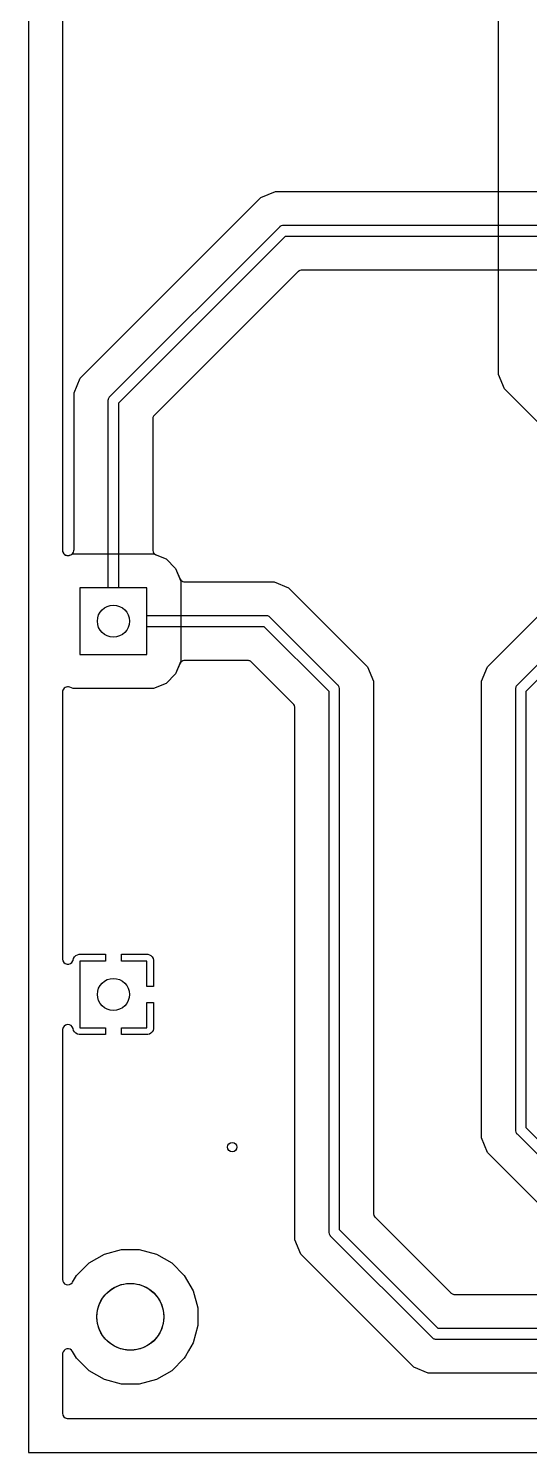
# Model space of a CAD drawing. Header units: millimetres. Extents: x 0 to 92.7, y 0 to 94.9.
# Drawn here: x 0 to 18.7, y 0 to 53.3 of the extents above; entities that cross this region are included whole.
import ezdxf

# ---------------------------------------------------------------- set-up
doc = ezdxf.new("R2010")
doc.units = ezdxf.units.MM

msp = doc.modelspace()

# ---------------------------------------------------------------- linework, layer by layer
at = {"layer": '16_copper'}
for points in [[(1.27, 88.771), (1.27, 33.772), (1.27, 33.767), (1.27, 33.762, 0.469056), (1.52, 33.575), (1.535, 33.579), (1.545, 33.582), (1.548, 33.584), (1.551, 33.585), (1.672, 33.635), (4.678, 33.635), (5.144, 33.442), (5.502, 33.084), (5.656, 32.713), (5.662, 32.7), (5.668, 32.687, 0.222881), (5.811, 32.59), (5.815, 32.59), (5.818, 32.589), (5.828, 32.589), (5.843, 32.587), (9.183, 32.587), (9.724, 32.363), (12.678, 29.409), (12.902, 28.868), (12.902, 8.949), (12.903, 8.939), (12.903, 8.929, 0.132342), (12.941, 8.83), (12.946, 8.824, 0.018024), (12.956, 8.812), (12.962, 8.805), (15.79, 5.977), (15.798, 5.97), (15.805, 5.963, 0.132344), (15.902, 5.92), (15.91, 5.919, 0.018059), (15.925, 5.918), (15.934, 5.917), (21.087, 5.917)], [(22.86, 4.647), (15.324, 4.647), (11.632, 8.339), (11.632, 28.575), (11.631, 28.586), (11.631, 28.596, 0.132639), (11.593, 28.695), (11.588, 28.701), (11.584, 28.706), (11.579, 28.711), (11.573, 28.718), (9.033, 31.258), (9.025, 31.265), (9.017, 31.272, 0.132636), (8.921, 31.315), (8.913, 31.316), (8.907, 31.317), (8.899, 31.317), (8.89, 31.317), (4.425, 31.317), (4.425, 32.365), (1.925, 32.365), (1.925, 29.865), (4.425, 29.865), (4.425, 30.913), (8.806, 30.913), (11.228, 28.491), (11.228, 8.255), (11.229, 8.244), (11.229, 8.234, 0.132639), (11.267, 8.135), (11.272, 8.129), (11.276, 8.124), (11.281, 8.119), (11.287, 8.112), (15.097, 4.302), (15.105, 4.295), (15.113, 4.288, 0.132636), (15.209, 4.245), (15.217, 4.244), (15.223, 4.243), (15.231, 4.243), (15.24, 4.243), (22.86, 4.243)], [(20.812, 31.258), (18.272, 28.718), (18.265, 28.71), (18.258, 28.702, 0.132636), (18.215, 28.606), (18.214, 28.598), (18.213, 28.592), (18.213, 28.584), (18.213, 28.575), (18.213, 12.065), (18.214, 12.054), (18.214, 12.044, 0.132639), (18.252, 11.945), (18.257, 11.939), (18.261, 11.934), (18.266, 11.929), (18.272, 11.922), (22.082, 8.112)], [(21.087, 2.973), (14.947, 2.973), (14.406, 3.197), (10.182, 7.421), (9.958, 7.962), (9.958, 27.881), (9.957, 27.891), (9.957, 27.901, 0.132342), (9.919, 28), (9.914, 28.006, 0.018024), (9.904, 28.018), (9.898, 28.025), (8.34, 29.583), (8.332, 29.59), (8.325, 29.597, 0.132344), (8.228, 29.64), (8.22, 29.641, 0.018059), (8.205, 29.642), (8.196, 29.643), (5.843, 29.643), (5.829, 29.641), (5.815, 29.641, 0.222878), (5.67, 29.546), (5.669, 29.543), (5.667, 29.54), (5.662, 29.531), (5.656, 29.517), (5.502, 29.146), (5.144, 28.788), (4.678, 28.595), (1.672, 28.595), (1.551, 28.645), (1.546, 28.647), (1.541, 28.649, 0.46906), (1.273, 28.49), (1.271, 28.475), (1.27, 28.464), (1.27, 28.461), (1.27, 28.458), (1.27, 18.475), (1.271, 18.466, 0.81015), (1.662, 18.401), (1.665, 18.409), (1.667, 18.415), (1.669, 18.423), (1.688, 18.493), (1.722, 18.551), (1.769, 18.598), (1.827, 18.632), (1.892, 18.649), (2.875, 18.649), (2.875, 18.395), (1.925, 18.395), (1.925, 15.895), (2.875, 15.895), (2.875, 15.641), (1.892, 15.641), (1.827, 15.658), (1.769, 15.692), (1.722, 15.739), (1.688, 15.797), (1.669, 15.867, 0.828798), (1.272, 15.837), (1.271, 15.829), (1.271, 15.823), (1.27, 15.815), (1.27, 6.479), (1.27, 6.479), (1.27, 6.478, 0.704924), (1.631, 6.351), (1.649, 6.377), (1.794, 6.627), (2.263, 7.097), (2.837, 7.428), (3.478, 7.6), (4.142, 7.6), (4.783, 7.428), (5.357, 7.097), (5.827, 6.627), (6.158, 6.053), (6.33, 5.412), (6.33, 4.748), (6.158, 4.107), (5.986, 3.809), (5.986, 3.809), (5.986, 3.809), (5.869, 3.606), (5.869, 3.606), (5.869, 3.606), (5.827, 3.533), (5.357, 3.063), (4.783, 2.732), (4.142, 2.56), (3.478, 2.56), (2.837, 2.732), (2.263, 3.063), (1.794, 3.533), (1.649, 3.783), (1.649, 3.783), (1.649, 3.783, 0.70493), (1.273, 3.713), (1.27, 3.681), (1.27, 1.473), (1.27, 1.472), (1.27, 1.472, 0.366019), (1.441, 1.273), (1.473, 1.27), (91.217, 1.27)]]:
    msp.add_lwpolyline(points, format="xyb", dxfattribs=at)
for points in [[(22.026, 35.581), (17.801, 39.806), (17.577, 40.347), (17.577, 53.633)], [(21.391, 7.007), (17.167, 11.231), (16.943, 11.772), (16.943, 28.868), (17.167, 29.409), (20.121, 32.363)], [(22.309, 8.457), (18.617, 12.149), (18.617, 28.491), (21.039, 30.913)]]:
    msp.add_lwpolyline(points, dxfattribs=at)
for points in [[(4.425, 17.445), (4.425, 18.395), (3.475, 18.395), (3.475, 18.649), (4.458, 18.649), (4.523, 18.632), (4.581, 18.598), (4.628, 18.551), (4.662, 18.493), (4.679, 18.428), (4.679, 17.445)], [(3.475, 15.641), (3.475, 15.895), (4.425, 15.895), (4.425, 16.845), (4.679, 16.845), (4.679, 15.862), (4.662, 15.797), (4.628, 15.739), (4.581, 15.692), (4.523, 15.658), (4.458, 15.641)]]:
    msp.add_lwpolyline(points, close=True, dxfattribs=at)
at = {"layer": '1_copper'}
for points in [[(1.27, 88.771), (1.27, 33.772), (1.27, 33.767), (1.27, 33.762, 0.209793), (1.343, 33.616), (1.347, 33.613), (1.351, 33.61, 0.149234), (1.475, 33.569), (1.48, 33.57), (1.485, 33.57, 0.041717), (1.52, 33.575), (1.535, 33.579), (1.545, 33.582), (1.548, 33.584), (1.551, 33.585), (1.577, 33.596, 0.26037), (1.7, 33.751), (1.7, 33.755), (1.701, 33.758), (1.701, 33.768), (1.703, 33.783), (1.703, 39.663), (1.927, 40.204), (8.691, 46.968), (9.232, 47.192), (32.237, 47.192)], [(34.29, 45.922), (9.525, 45.922), (9.514, 45.921), (9.504, 45.921, 0.132639), (9.405, 45.883), (9.399, 45.878), (9.394, 45.874), (9.389, 45.869), (9.382, 45.863), (3.032, 39.513), (3.025, 39.505), (3.018, 39.497, 0.132636), (2.975, 39.401), (2.974, 39.393), (2.973, 39.387), (2.973, 39.379), (2.973, 39.37), (2.973, 32.365), (1.925, 32.365), (1.925, 29.865), (4.425, 29.865), (4.425, 32.365), (3.377, 32.365), (3.377, 39.286), (9.609, 45.518), (34.29, 45.518)], [(32.237, 44.248), (10.219, 44.248), (10.209, 44.247), (10.199, 44.247, 0.132342), (10.1, 44.209), (10.094, 44.204, 0.018024), (10.082, 44.194), (10.075, 44.188), (4.707, 38.82), (4.7, 38.812), (4.693, 38.805, 0.132344), (4.65, 38.708), (4.649, 38.7, 0.018059), (4.648, 38.685), (4.647, 38.676), (4.647, 33.783), (4.649, 33.769), (4.649, 33.755, 0.222878), (4.744, 33.61), (4.747, 33.609), (4.75, 33.607), (4.754, 33.605), (4.755, 33.605), (4.755, 33.604), (4.759, 33.603), (4.773, 33.596), (5.144, 33.442), (5.502, 33.084), (5.695, 32.618), (5.695, 29.612), (5.502, 29.146), (5.144, 28.788), (4.678, 28.595), (1.672, 28.595), (1.551, 28.645), (1.546, 28.647), (1.541, 28.649, 0.46906), (1.273, 28.49), (1.271, 28.475), (1.27, 28.464), (1.27, 28.461), (1.27, 28.458), (1.27, 18.475), (1.271, 18.466, 0.810156), (1.662, 18.401), (1.665, 18.409), (1.667, 18.415), (1.669, 18.423), (1.688, 18.493), (1.722, 18.551), (1.769, 18.598), (1.827, 18.632), (1.892, 18.649), (2.875, 18.649), (2.875, 18.395), (1.925, 18.395), (1.925, 15.895), (2.875, 15.895), (2.875, 15.641), (1.892, 15.641), (1.827, 15.658), (1.769, 15.692), (1.722, 15.739), (1.688, 15.797), (1.669, 15.867, 0.828739), (1.272, 15.837), (1.271, 15.829), (1.271, 15.823), (1.27, 15.815), (1.27, 6.479), (1.27, 6.479), (1.27, 6.478, 0.704924), (1.631, 6.351), (1.649, 6.377), (1.794, 6.627), (2.263, 7.097), (2.837, 7.428), (3.478, 7.6), (4.142, 7.6), (4.783, 7.428), (5.357, 7.097), (5.827, 6.627), (6.158, 6.053), (6.33, 5.412), (6.33, 4.748), (6.158, 4.107), (5.986, 3.809), (5.986, 3.809), (5.986, 3.809), (5.869, 3.606), (5.869, 3.606), (5.869, 3.606), (5.827, 3.533), (5.357, 3.063), (4.783, 2.732), (4.142, 2.56), (3.478, 2.56), (2.837, 2.732), (2.263, 3.063), (1.794, 3.533), (1.649, 3.783), (1.649, 3.783), (1.649, 3.783, 0.70493), (1.273, 3.713), (1.27, 3.681), (1.27, 1.473), (1.27, 1.472), (1.27, 1.472, 0.366019), (1.441, 1.273), (1.473, 1.27), (91.217, 1.27)]]:
    msp.add_lwpolyline(points, format="xyb", dxfattribs=at)
for points in [[(4.425, 17.445), (4.425, 18.395), (3.475, 18.395), (3.475, 18.649), (4.458, 18.649), (4.523, 18.632), (4.581, 18.598), (4.628, 18.551), (4.662, 18.493), (4.679, 18.428), (4.679, 17.445)], [(3.475, 15.641), (3.475, 15.895), (4.425, 15.895), (4.425, 16.845), (4.679, 16.845), (4.679, 15.862), (4.662, 15.797), (4.628, 15.739), (4.581, 15.692), (4.523, 15.658), (4.458, 15.641)]]:
    msp.add_lwpolyline(points, close=True, dxfattribs=at)
at = {"layer": 'drills_NPTH'}
msp.add_circle((3.81, 5.08), 1.25, dxfattribs=at)
at = {"layer": 'drills_PTH'}
for centre in [(3.175, 31.115), (3.175, 17.145)]:
    msp.add_circle(centre, 0.6, dxfattribs=at)
at = {"layer": 'drills_via_1_16'}
msp.add_circle((7.62, 11.43), 0.175, dxfattribs=at)
at = {"layer": 'holes'}
msp.add_lwpolyline([(5.06, 5.031), (5.052, 4.933), (5.037, 4.836), (5.014, 4.74), (4.984, 4.647), (4.946, 4.556), (4.901, 4.469), (4.85, 4.385), (4.792, 4.306), (4.729, 4.231), (4.659, 4.161), (4.584, 4.098), (4.505, 4.04), (4.421, 3.989), (4.334, 3.944), (4.243, 3.906), (4.15, 3.876), (4.054, 3.853), (3.957, 3.838), (3.859, 3.83), (3.761, 3.83), (3.663, 3.838), (3.566, 3.853), (3.47, 3.876), (3.377, 3.906), (3.286, 3.944), (3.199, 3.989), (3.115, 4.04), (3.036, 4.098), (2.961, 4.161), (2.891, 4.231), (2.828, 4.306), (2.77, 4.385), (2.719, 4.469), (2.674, 4.556), (2.636, 4.647), (2.606, 4.74), (2.583, 4.836), (2.568, 4.933), (2.56, 5.031), (2.56, 5.129), (2.568, 5.227), (2.583, 5.324), (2.606, 5.42), (2.636, 5.513), (2.674, 5.604), (2.719, 5.691), (2.77, 5.775), (2.828, 5.854), (2.891, 5.929), (2.961, 5.999), (3.036, 6.062), (3.115, 6.12), (3.199, 6.171), (3.286, 6.216), (3.377, 6.254), (3.47, 6.284), (3.566, 6.307), (3.663, 6.322), (3.761, 6.33), (3.859, 6.33), (3.957, 6.322), (4.054, 6.307), (4.15, 6.284), (4.243, 6.254), (4.334, 6.216), (4.421, 6.171), (4.505, 6.12), (4.584, 6.062), (4.659, 5.999), (4.729, 5.929), (4.792, 5.854), (4.85, 5.775), (4.901, 5.691), (4.946, 5.604), (4.984, 5.513), (5.014, 5.42), (5.037, 5.324), (5.052, 5.227), (5.06, 5.129), (5.06, 5.031)], close=True, dxfattribs=at)
at = {"layer": 'outline'}
msp.add_lwpolyline([(0, 0), (92.69, 0), (92.69, 94.92), (0, 94.92), (0, 0)], close=True, dxfattribs=at)

doc.saveas('drawing.dxf')
